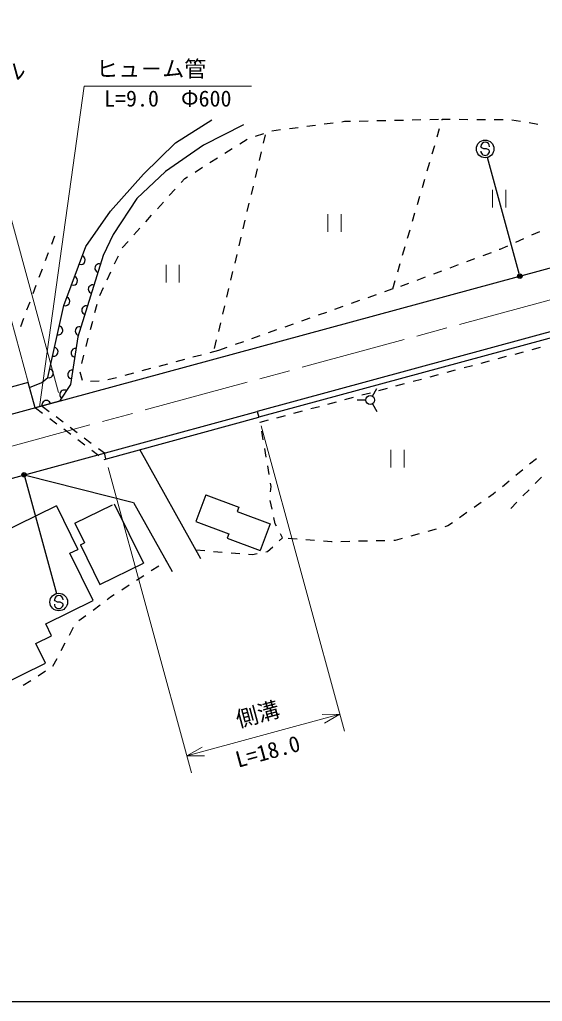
# Model space of a CAD drawing. Units: millimetres, scale not verified. Extents: x 40000 to 680000, y 20000 to 380000.
# Drawn here: x 199851 to 259220, y 205000 to 316628 of the extents above; entities that cross this region are included whole.
import ezdxf
from ezdxf.enums import TextEntityAlignment as Align

# ---------------------------------------------------------------- set-up
doc = ezdxf.new("R2010")
doc.units = ezdxf.units.MM
doc.header["$LTSCALE"] = 1000
doc.header["$PDMODE"] = 32
doc.header["$PDSIZE"] = 500
doc.linetypes.add('CHAIN', pattern=[18.5, 12, -1.5, 3.5, -1.5])
for name, color, linetype, lineweight in [('M-BGD-RSTR', 7, 'Continuous', 25), ('M-BMK', 2, 'CHAIN', 13), ('M-STR-HTXT', 7, 'Continuous', 13), ('M-STR-STRC', 7, 'Continuous', 25), ('M-TTL-BAND', 7, 'Continuous', 25)]:
    doc.layers.add(name, color=color, linetype=linetype, lineweight=lineweight)
doc.styles.add('@ＭＳ ゴシック', font='')
doc.styles.add('ＭＳ ゴシック', font='')
doc.styles.get('@ＭＳ ゴシック').set_extended_font_data('@MS Gothic')
doc.styles.get('ＭＳ ゴシック').set_extended_font_data('MS Gothic')

msp = doc.modelspace()

# ---------------------------------------------------------------- linework, layer by layer
at = {"layer": 'M-BGD-RSTR'}
for p, q in [((382340, 321653), (176757, 265712)), ((384064, 314868), (226841, 272086)), ((384236, 314189), (227024, 271410)), ((217551, 302617), (221687, 305249)), ((234453, 304765), (235445, 304894)), ((236437, 305023), (236759, 305065)), ((236759, 305065), (237434, 305080)), ((238433, 305102), (239433, 305124)), ((240433, 305145), (241433, 305167)), ((242432, 305189), (243432, 305210)), ((244432, 305232), (245432, 305254)), ((246432, 305276), (247431, 305297)), ((247831, 305213), (247858, 305307)), ((247858, 305307), (248761, 305301)), ((249761, 305295), (250761, 305289)), ((251761, 305283), (252761, 305277)), ((253761, 305270), (254761, 305264)), ((255760, 305252), (256747, 305088)), ((257733, 304924), (258720, 304759)), ((225259, 304685), (220747, 302366)), ((226621, 303394), (227574, 303695)), ((228504, 303989), (229495, 304118)), ((230487, 304247), (231479, 304377)), ((232470, 304506), (233462, 304635)), ((247271, 303293), (247551, 304253)), ((213916, 299045), (217551, 302617)), ((224846, 302507), (225691, 303041)), ((227561, 302575), (227793, 303547)), ((220747, 302366), (216422, 299358)), ((223155, 301438), (224000, 301972)), ((227097, 300629), (227329, 301602)), ((246711, 301373), (246991, 302333)), ((221465, 300369), (222310, 300904)), ((246150, 299454), (246431, 300413)), ((216422, 299358), (213164, 296288)), ((219774, 299301), (220619, 299835)), ((226633, 298684), (226865, 299656)), ((210156, 294846), (213916, 299045)), ((218191, 298104), (218602, 298559)), ((218602, 298559), (218929, 298766)), ((245590, 297534), (245870, 298494)), ((216852, 296618), (217522, 297361)), ((226170, 296738), (226401, 297711)), ((213164, 296288), (210469, 292214)), ((215514, 295133), (216183, 295875)), ((245030, 295614), (245310, 296574)), ((207374, 290818), (210156, 294846)), ((225706, 294793), (225938, 295765)), ((214175, 293647), (214844, 294390)), ((225242, 292847), (225474, 293820)), ((244470, 293694), (244750, 294654)), ((212836, 292161), (213505, 292904)), ((243910, 291774), (244190, 292734)), ((258903, 292509), (257989, 292102)), ((203807, 292000), (203455, 291063)), ((210469, 292214), (209338, 289792)), ((211497, 290675), (212166, 291418)), ((224778, 290902), (225010, 291875)), ((257076, 291695), (256162, 291288)), ((204882, 284133), (207374, 290818)), ((243350, 289854), (243630, 290814)), ((254373, 290491), (254335, 290477)), ((255249, 290881), (254373, 290491)), ((203103, 290127), (202751, 289191)), ((209338, 289792), (206465, 280557)), ((210642, 288869), (211066, 289774)), ((224314, 288956), (224546, 289929)), ((251524, 289428), (250587, 289079)), ((253398, 290127), (252461, 289778)), ((202399, 288255), (202047, 287319)), ((242789, 287934), (243069, 288894)), ((247776, 288030), (246839, 287681)), ((249650, 288729), (248713, 288380)), ((209794, 287057), (210218, 287963)), ((223850, 287011), (224082, 287984)), ((242229, 286014), (242509, 286974)), ((245902, 287331), (244965, 286982)), ((201695, 286383), (201343, 285447)), ((208946, 285246), (209370, 286152)), ((223386, 285065), (223618, 286038)), ((242229, 286014), (241287, 285680)), ((244028, 286632), (243091, 286283)), ((238459, 284679), (237516, 284345)), ((240344, 285346), (239401, 285012)), ((200991, 284511), (200639, 283575)), ((203064, 275925), (204882, 284133)), ((208400, 283326), (208650, 284294)), ((222922, 283120), (223154, 284093)), ((236573, 284011), (235631, 283677)), ((200288, 282639), (199936, 281703)), ((232803, 282676), (231860, 282342)), ((234688, 283343), (233745, 283009)), ((207900, 281390), (208150, 282358)), ((222458, 281175), (222690, 282147)), ((229032, 281340), (228090, 281006)), ((230918, 282008), (229975, 281674)), ((206465, 280557), (205644, 275133)), ((207400, 279453), (207650, 280421)), ((221994, 279229), (222226, 280202)), ((227147, 280673), (226204, 280339)), ((223377, 279337), (222434, 279003)), ((225262, 280005), (224319, 279671)), ((258053, 279125), (259019, 279383)), ((206900, 277517), (207150, 278485)), ((218569, 277974), (217602, 277716)), ((220501, 278489), (219535, 278231)), ((222434, 279003), (221468, 278746)), ((254190, 278090), (255156, 278349)), ((256122, 278607), (257087, 278866)), ((214704, 276944), (213737, 276687)), ((216636, 277459), (215670, 277201)), ((250326, 277055), (251292, 277314)), ((252258, 277573), (253224, 277831)), ((202361, 275368), (203064, 275925)), ((206971, 275581), (206717, 276548)), ((210838, 275914), (209872, 275657)), ((212771, 276429), (211805, 276172)), ((244530, 275504), (245496, 275762)), ((246462, 276021), (247428, 276279)), ((248394, 276538), (249360, 276797)), ((200828, 275371), (198898, 274846)), ((201616, 272476), (200828, 275371)), ((200981, 274810), (202361, 275368)), ((205644, 275133), (204396, 273233)), ((208888, 275524), (207888, 275498)), ((239923, 273809), (240423, 274675)), ((240666, 274469), (241632, 274728)), ((242598, 274986), (243564, 275245)), ((236802, 273434), (237768, 273693)), ((238734, 273952), (239700, 274210)), ((204396, 273233), (201616, 272476)), ((201666, 272490), (202465, 271888)), ((202399, 272689), (203198, 272088)), ((232938, 272400), (233904, 272658)), ((234870, 272917), (235836, 273176)), ((239173, 273376), (238173, 273376)), ((239923, 272943), (240423, 272077)), ((165086, 255282), (226841, 272086)), ((203264, 271287), (204062, 270685)), ((203996, 271486), (204795, 270884)), ((209447, 266627), (227024, 271410)), ((226841, 272086), (227024, 271410)), ((229074, 271365), (230040, 271624)), ((231006, 271882), (231972, 272141)), ((205594, 270282), (206392, 269680)), ((227175, 270857), (228108, 271107)), ((227181, 270823), (227175, 270857)), ((204861, 270083), (205660, 269481)), ((207191, 269079), (207989, 268477)), ((227518, 268852), (227349, 269838)), ((206458, 268879), (207257, 268278)), ((208056, 267676), (208854, 267074)), ((208788, 267875), (209472, 267360)), ((209656, 266684), (209472, 267360)), ((220435, 255329), (213517, 267735)), ((227855, 266880), (227686, 267866)), ((228192, 264909), (228023, 265895)), ((258538, 266700), (257766, 266065)), ((200501, 264842), (212789, 261719)), ((256994, 265430), (256222, 264794)), ((258417, 263896), (259114, 264612)), ((228325, 262938), (228429, 263524)), ((228429, 263524), (228361, 263923)), ((255449, 264159), (254677, 263523)), ((221001, 262584), (219861, 259555)), ((221001, 262584), (224745, 261175)), ((253653, 262681), (253101, 262294)), ((253905, 262888), (253653, 262681)), ((257022, 262463), (257719, 263179)), ((204031, 261333), (175310, 247222)), ((204031, 261333), (206456, 256396)), ((206113, 259363), (210379, 261458)), ((210601, 261568), (213908, 254836)), ((212789, 261719), (217168, 253894)), ((228516, 260980), (228300, 261957)), ((252282, 261720), (251463, 261146)), ((255627, 261029), (256324, 261746)), ((224745, 261175), (224569, 260707)), ((224569, 260707), (228313, 259298)), ((250644, 260573), (249825, 259999)), ((206113, 259363), (207216, 257119)), ((219861, 259555), (223605, 258146)), ((228313, 259298), (227173, 256269)), ((228886, 259308), (228732, 260004)), ((229014, 259051), (228886, 259308)), ((248489, 259062), (248134, 258964)), ((249006, 259425), (248489, 259062)), ((223605, 258146), (223429, 257678)), ((229694, 257692), (229461, 258156)), ((245243, 258165), (244279, 257898)), ((247170, 258698), (246206, 258431)), ((206767, 256898), (207216, 257119)), ((206767, 256898), (208972, 252411)), ((223429, 257678), (227173, 256269)), ((229339, 257367), (229694, 257692)), ((231360, 257556), (230363, 257637)), ((233353, 257393), (232357, 257474)), ((235279, 257235), (234350, 257311)), ((235347, 257237), (235279, 257235)), ((237346, 257286), (236347, 257261)), ((239346, 257334), (238346, 257310)), ((241345, 257383), (240345, 257358)), ((242516, 257411), (242345, 257407)), ((243315, 257632), (242516, 257411)), ((205559, 255955), (206456, 256396)), ((208205, 250570), (205559, 255955)), ((219872, 256338), (220869, 256254)), ((221865, 256169), (222862, 256085)), ((223858, 256001), (224855, 255916)), ((225851, 255832), (226286, 255795)), ((226286, 255795), (226838, 255908)), ((227818, 256108), (228007, 256146)), ((228007, 256146), (228602, 256691)), ((208972, 252411), (213908, 254836)), ((214802, 253979), (215642, 254521)), ((216482, 255063), (216505, 255078)), ((213121, 252894), (213961, 253436)), ((211441, 251809), (212281, 252352)), ((210180, 250995), (210601, 251267)), ((202819, 247925), (208205, 250570)), ((208184, 249491), (208983, 250093)), ((209781, 250695), (210180, 250995)), ((203481, 246578), (202819, 247925)), ((206587, 248288), (207385, 248890)), ((205502, 246647), (205971, 247530)), ((201686, 245696), (203481, 246578)), ((202788, 243453), (201686, 245696)), ((204563, 244881), (205033, 245764)), ((196057, 240145), (202788, 243453)), ((203625, 243114), (204094, 243997)), ((201949, 242028), (202791, 242568)), ((200265, 240949), (201107, 241488))]:
    msp.add_line(p, q, dxfattribs=at)
at = {"layer": 'M-BGD-RSTR', "lineweight": 13}
for p, q in [((253555, 297273), (253555, 295273)), ((255055, 297273), (255055, 295273)), ((234873, 294494), (234873, 292494)), ((236373, 294494), (236373, 292494)), ((216477, 288746), (216477, 286746)), ((217977, 288746), (217977, 286746)), ((242018, 267721), (242018, 265721)), ((243518, 267721), (243518, 265721))]:
    msp.add_line(p, q, dxfattribs=at)
at = {"layer": 'M-BGD-RSTR'}
msp.add_circle((239673, 273376), 500, dxfattribs=at)
for centre, start, end in [((206803, 289287), 249.55419, 69.55419), ((208893, 288359), 72.7185, 252.7185), ((205930, 286944), 249.55419, 69.55419), ((208150, 285972), 72.7185, 252.7185), ((205057, 284602), 249.55419, 69.55419), ((207407, 283585), 72.7185, 252.7185), ((204254, 281295), 257.51453, 77.51453), ((206665, 281198), 72.7185, 252.7185), ((203713, 278854), 257.51453, 77.51453), ((206192, 278749), 81.39353, 261.39353), ((203173, 276413), 257.51453, 77.51453), ((205817, 276277), 81.39353, 261.39353), ((204907, 274011), 56.69291, 236.69291), ((202881, 272821), 15.22209, 195.22209)]:
    msp.add_arc(centre, 500, start, end, dxfattribs=at)
at = {"layer": 'M-BMK'}
msp.add_line((178400, 262532), (273444, 288394), dxfattribs=at)
at = {"layer": 'M-STR-HTXT'}
for p, q in [((201353, 273441), (191901, 308178)), ((204248, 274229), (194796, 308966)), ((202090, 272605), (207175, 309075)), ((207175, 309075), (226175, 309075)), ((227287, 270445), (236739, 235708)), ((209919, 265719), (219371, 230982)), ((236214, 237638), (218846, 232912)), ((236214, 237638), (234214, 237631)), ((234486, 236632), (236214, 237638)), ((220574, 233919), (218846, 232912)), ((218846, 232912), (220846, 232920))]:
    msp.add_line(p, q, dxfattribs=at)
at = {"layer": 'M-STR-STRC'}
for p, q in [((252333, 302070), (252233, 302188)), ((252578, 301931), (252333, 302070)), ((252878, 301929), (252578, 301931)), ((253124, 301817), (252878, 301929)), ((253229, 301681), (253124, 301817)), ((256627, 287601), (252991, 300965)), ((200395, 264734), (204031, 251370)), ((203898, 250546), (203799, 250664)), ((204143, 250406), (203898, 250546)), ((204444, 250404), (204143, 250406)), ((204689, 250292), (204444, 250404)), ((204795, 250156), (204689, 250292))]:
    msp.add_line(p, q, dxfattribs=at)
for centre, radius in [((252728, 301930), 1000), ((256666, 287456), 150), ((256666, 287456), 120), ((256666, 287456), 90), ((256666, 287456), 60), ((256666, 287456), 30), ((200355, 264879), 150), ((200355, 264879), 120), ((200355, 264879), 90), ((200355, 264879), 60), ((200355, 264879), 30), ((204294, 250405), 1000)]:
    msp.add_circle(centre, radius, dxfattribs=at)
for centre, start, end in [((252733, 302184), 359.55488, 179.55488), ((252729, 301684), 179.55488, 359.55488), ((204295, 250160), 179.55488, 359.55488), ((204299, 250660), 359.55488, 179.55488)]:
    msp.add_arc(centre, 500, start, end, dxfattribs=at)
for p in [(256666, 287456), (200355, 264879)]:
    msp.add_point(p, dxfattribs=at)
at = {"layer": 'M-TTL-BAND'}
msp.add_line((40000, 205000), (579000, 205000), dxfattribs=at)

# ---------------------------------------------------------------- texts
at = {"layer": 'M-STR-HTXT', "style": 'ＭＳ ゴシック'}
for s, p in [('ガ－ドレ－ル', (193611, 307607)), ('側溝', (227267, 236240))]:
    msp.add_text(s, height=1833, rotation=15.222, dxfattribs=at).set_placement(p, align=Align.BOTTOM_CENTER)
msp.add_text('ヒュ－ム管', height=1833, dxfattribs=at).set_placement((208550, 309575), align=Align.BOTTOM_LEFT)
msp.add_text('L=9.0\u3000Φ600', height=1833, dxfattribs=at).set_placement((216675, 308575), align=Align.TOP_CENTER)
at = {"layer": 'M-STR-HTXT', "style": '@ＭＳ ゴシック'}
msp.add_text('L=18.0', height=1833, rotation=15.222, dxfattribs=at).set_placement((227792, 234310), align=Align.TOP_CENTER)

doc.saveas('drawing.dxf')
